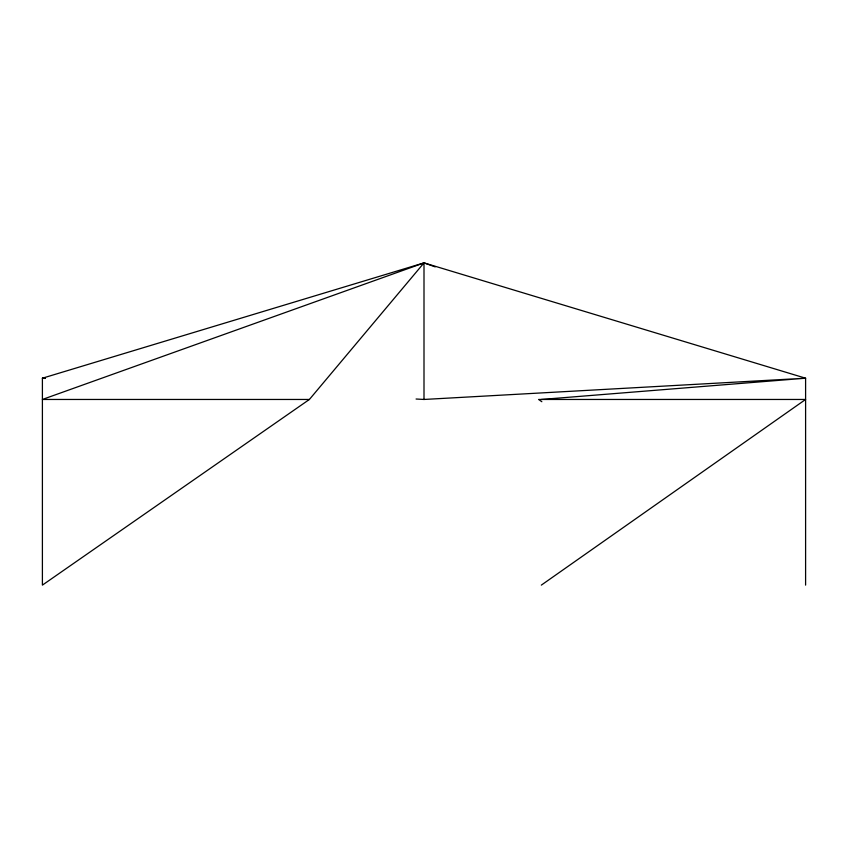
<?xml version="1.0" encoding="UTF-8"?>
<svg xmlns="http://www.w3.org/2000/svg" width="848" height="848" viewBox="0 0 848 848"><rect width="100%" height="100%" fill="white"/><g stroke="black" fill="none" stroke-linecap="round" stroke-linejoin="round"><path stroke-width="1.27" d="M435.225 266.897L424 262.88L42.4 378.208L42.4 585.12L309.403 399.461L424 262.88L805.6 378.208L805.6 585.12M541.331 585.12L805.6 399.461L538.597 399.461L541.851 401.719M541.331 399.461L805.6 378.208L424 399.461L416.082 399.016M309.403 399.461L42.4 399.461L424 262.88L424 399.461M45.039 378.356L42.4 378.208L45.029 378.42"/></g></svg>
